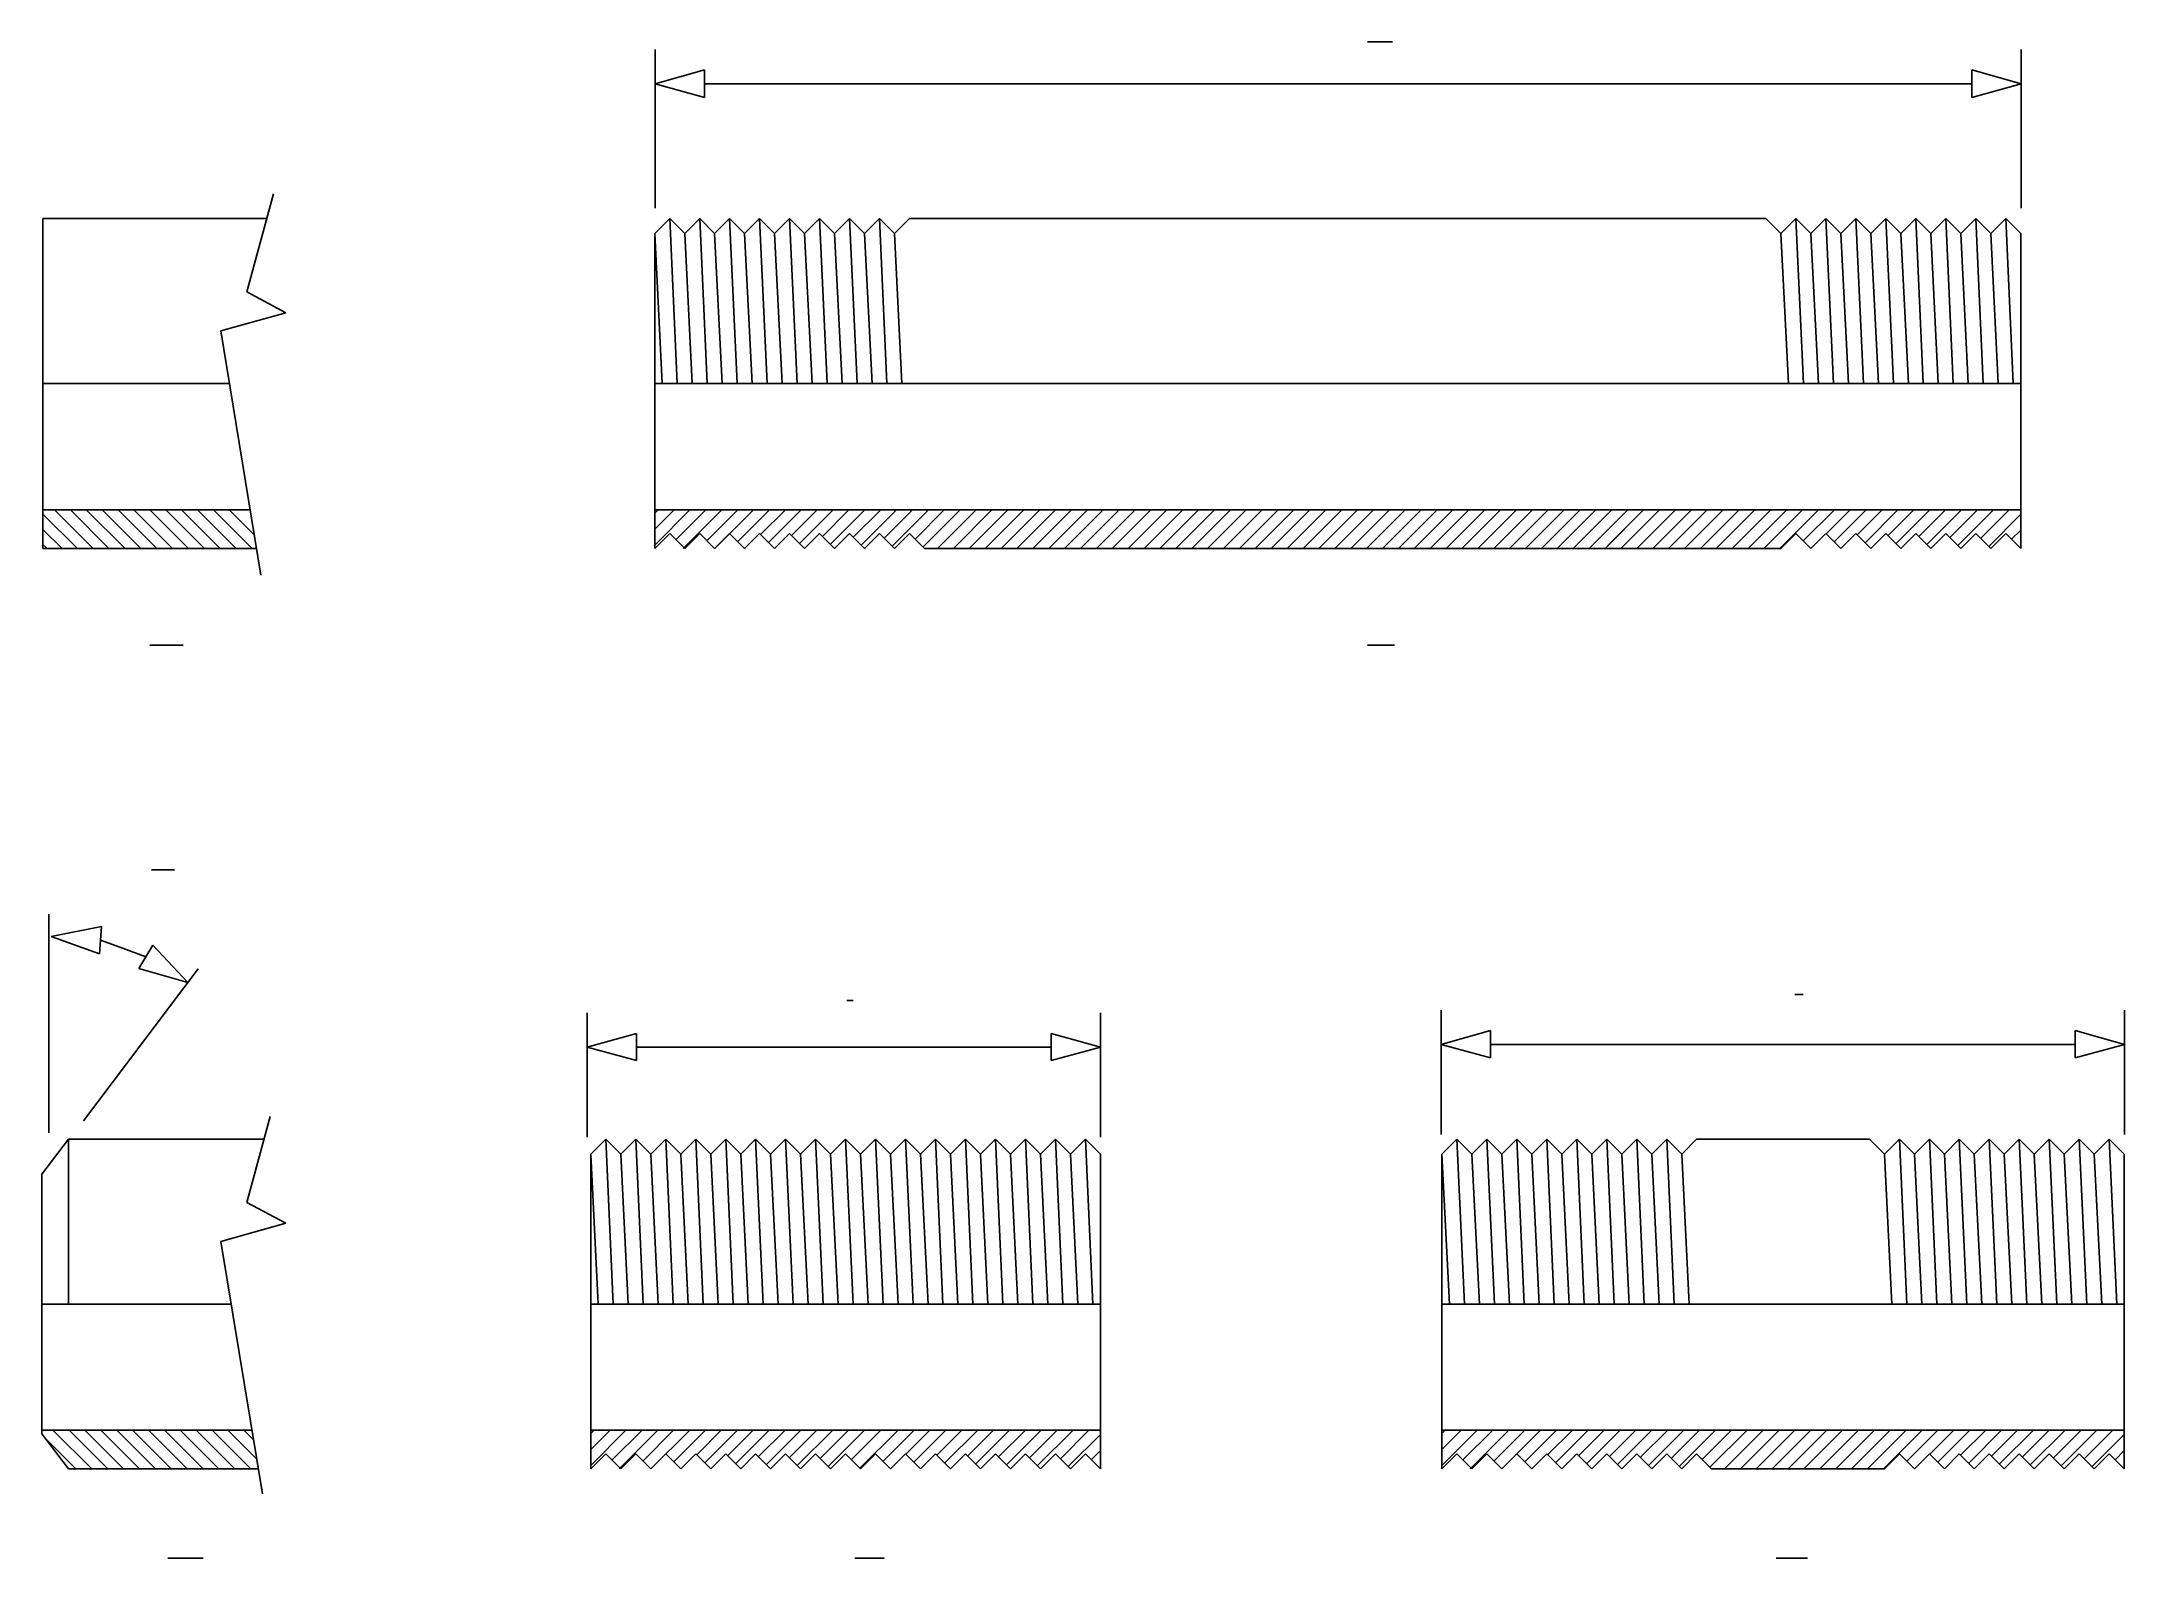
# Model space of a CAD drawing. Extents: x 386 to 1386, y 255 to 984.
import ezdxf

# ---------------------------------------------------------------- set-up
doc = ezdxf.new("R2010")
doc.units = 0
doc.header["$MEASUREMENT"] = 0
doc.layers.get('0').update_dxf_attribs({"linetype": 'CONTINUOUS'})
for name, color, linetype in [('-1', 7, 'CONTINUOUS'), ('1', 7, 'CONTINUOUS'), ('FLAN1$0$1', 7, 'CONTINUOUS')]:
    doc.layers.add(name, color=color, linetype=linetype)

msp = doc.modelspace()

# ---------------------------------------------------------------- linework, layer by layer
at = {"layer": '-1', "color": 2, "linetype": 'Continuous'}
for p, q in [((1022.6, 983.7), (1034.6, 983.7)), ((437.5, 693.8), (453.5, 693.8)), ((1022.6, 693.8), (1035.6, 693.8)), ((438.4, 586), (449.4, 586)), ((446.2, 255.3), (463.2, 255.3)), ((776.3, 255.3), (790.3, 255.3)), ((1218.9, 255.3), (1233.9, 255.3))]:
    msp.add_line(p, q, dxfattribs=at)
at = {"color": 4, "linetype": 'Continuous'}
for p, q in [((386.2, 756.7), (402.7, 740.3)), ((391.7, 758.9), (410.3, 740.3)), ((399.4, 758.9), (417.9, 740.3)), ((407, 758.9), (425.6, 740.3)), ((414.6, 758.9), (433.2, 740.3)), ((422.3, 758.9), (440.9, 740.3)), ((429.9, 758.9), (448.5, 740.3)), ((437.5, 758.9), (456.1, 740.3)), ((445.2, 758.9), (463.8, 740.3)), ((452.8, 758.9), (471.4, 740.3)), ((460.5, 758.9), (479, 740.3)), ((468.1, 758.9), (486.7, 740.3)), ((475.7, 758.9), (487.7, 746.9)), ((681.8, 758.9), (680.1, 757.2)), ((689.4, 758.9), (680.1, 749.6)), ((697, 758.9), (680.1, 741.9)), ((704.7, 758.9), (690.3, 744.5)), ((712.3, 758.9), (693.7, 740.3)), ((720, 758.9), (705.1, 744)), ((727.6, 758.9), (709, 740.3)), ((735.2, 758.9), (720, 743.6)), ((742.9, 758.9), (731, 747)), ((750.5, 758.9), (734.8, 743.2)), ((750.5, 758.9), (734.8, 743.2)), ((758.1, 758.9), (745.8, 746.6)), ((765.8, 758.9), (749.7, 742.7)), ((773.4, 758.9), (760.7, 746.1)), ((781, 758.9), (764.5, 742.3)), ((788.7, 758.9), (775.5, 745.7)), ((796.3, 758.9), (779.3, 741.9)), ((804, 758.9), (790.3, 745.2)), ((811.6, 758.9), (794.2, 741.4)), ((819.2, 758.9), (805.2, 744.8)), ((826.9, 758.9), (809, 741)), ((834.5, 758.9), (815.9, 740.3)), ((842.1, 758.9), (823.6, 740.3)), ((849.8, 758.9), (831.2, 740.3)), ((857.4, 758.9), (838.8, 740.3)), ((865.1, 758.9), (846.5, 740.3)), ((872.7, 758.9), (854.1, 740.3)), ((880.3, 758.9), (861.7, 740.3)), ((888, 758.9), (869.4, 740.3)), ((895.6, 758.9), (877, 740.3)), ((903.2, 758.9), (884.6, 740.3)), ((910.9, 758.9), (892.3, 740.3)), ((918.5, 758.9), (899.9, 740.3)), ((918.5, 758.9), (899.9, 740.3)), ((918.5, 758.9), (901.4, 741.7)), ((926.1, 758.9), (907.6, 740.3)), ((933.8, 758.9), (915.2, 740.3)), ((941.4, 758.9), (922.8, 740.3)), ((949.1, 758.9), (930.5, 740.3)), ((956.7, 758.9), (938.1, 740.3)), ((964.3, 758.9), (945.7, 740.3)), ((972, 758.9), (953.4, 740.3)), ((979.6, 758.9), (961, 740.3)), ((987.2, 758.9), (968.6, 740.3)), ((987.2, 758.9), (968.6, 740.3)), ((994.9, 758.9), (976.3, 740.3)), ((1002.5, 758.9), (983.9, 740.3)), ((1010.2, 758.9), (991.6, 740.3)), ((1017.8, 758.9), (999.2, 740.3)), ((1025.4, 758.9), (1006.8, 740.3)), ((1033.1, 758.9), (1014.5, 740.3)), ((1040.7, 758.9), (1022.1, 740.3)), ((1048.3, 758.9), (1029.7, 740.3)), ((1056, 758.9), (1037.4, 740.3)), ((1063.6, 758.9), (1045, 740.3)), ((1071.2, 758.9), (1052.7, 740.3)), ((1078.9, 758.9), (1060.3, 740.3)), ((1086.5, 758.9), (1067.9, 740.3)), ((1094.2, 758.9), (1075.6, 740.3)), ((1101.8, 758.9), (1083.2, 740.3)), ((1109.4, 758.9), (1090.8, 740.3)), ((1117.1, 758.9), (1098.5, 740.3)), ((1124.7, 758.9), (1106.1, 740.3)), ((1132.3, 758.9), (1113.7, 740.3)), ((1140, 758.9), (1121.4, 740.3)), ((1147.6, 758.9), (1129, 740.3)), ((1155.2, 758.9), (1136.7, 740.3)), ((1155.2, 758.9), (1136.7, 740.3)), ((1155.2, 758.9), (1138.1, 741.7)), ((1162.9, 758.9), (1144.3, 740.3)), ((1170.5, 758.9), (1151.9, 740.3)), ((1178.2, 758.9), (1159.6, 740.3)), ((1185.8, 758.9), (1167.2, 740.3)), ((1193.4, 758.9), (1174.8, 740.3)), ((1201.1, 758.9), (1182.5, 740.3)), ((1208.7, 758.9), (1190.1, 740.3)), ((1216.3, 758.9), (1197.8, 740.3)), ((1224, 758.9), (1205.4, 740.3)), ((1231.6, 758.9), (1213, 740.3)), ((1239.3, 758.9), (1220.7, 740.3)), ((1246.9, 758.9), (1231.9, 743.9)), ((1254.5, 758.9), (1243, 747.3)), ((1262.2, 758.9), (1246.8, 743.5)), ((1269.8, 758.9), (1257.8, 746.9)), ((1277.4, 758.9), (1261.6, 743)), ((1285.1, 758.9), (1272.6, 746.4)), ((1292.7, 758.9), (1276.5, 742.6)), ((1300.3, 758.9), (1287.5, 746)), ((1308, 758.9), (1291.3, 742.2)), ((1315.6, 758.9), (1302.3, 745.5)), ((1323.3, 758.9), (1306.1, 741.7)), ((1330.9, 758.9), (1317.1, 745.1)), ((1336.4, 756.7), (1321, 741.3)), ((386.2, 749.4), (395.4, 740.3)), ((386.2, 742.2), (388.2, 740.3)), ((1336.4, 749.1), (1332, 744.7)), ((387, 313.3), (402, 298.2)), ((391, 316.8), (409.6, 298.2)), ((398.7, 316.8), (417.3, 298.2)), ((406.3, 316.8), (424.9, 298.2)), ((414, 316.8), (432.5, 298.2)), ((421.6, 316.8), (440.2, 298.2)), ((429.2, 316.8), (447.8, 298.2)), ((436.9, 316.8), (455.5, 298.2)), ((444.5, 316.8), (463.1, 298.2)), ((452.1, 316.8), (470.7, 298.2)), ((459.8, 316.8), (478.4, 298.2)), ((467.4, 316.8), (486, 298.2)), ((475, 316.8), (488.8, 303.1)), ((482.7, 316.8), (487.3, 312.2)), ((651, 316.8), (649.4, 315.2)), ((658.7, 316.8), (649.4, 307.5)), ((666.3, 316.8), (649.4, 299.9)), ((674, 316.8), (659.6, 302.5)), ((681.6, 316.8), (663, 298.2)), ((689.2, 316.8), (674.4, 302)), ((696.9, 316.8), (678.3, 298.2)), ((704.5, 316.8), (689.3, 301.6)), ((712.1, 316.8), (700.3, 305)), ((719.8, 316.8), (704.1, 301.1)), ((719.8, 316.8), (704.1, 301.1)), ((727.4, 316.8), (715.1, 304.5)), ((735.1, 316.8), (718.9, 300.7)), ((742.7, 316.8), (729.9, 304.1)), ((750.3, 316.8), (733.8, 300.3)), ((758, 316.8), (744.8, 303.7)), ((765.6, 316.8), (748.6, 299.8)), ((773.2, 316.8), (759.6, 303.2)), ((780.9, 316.8), (763.4, 299.4)), ((788.7, 316.8), (774.6, 302.7)), ((797.1, 316.8), (778.7, 298.5)), ((804.7, 316.8), (789.8, 301.9)), ((812.3, 316.8), (800.8, 305.3)), ((820, 316.8), (804.6, 301.4)), ((827.6, 316.8), (815.6, 304.8)), ((835.3, 316.8), (819.4, 301)), ((842.9, 316.8), (830.4, 304.4)), ((850.5, 316.8), (834.3, 300.6)), ((858.2, 316.8), (845.3, 304)), ((865.8, 316.8), (849.1, 300.1)), ((873.4, 316.8), (860.1, 303.5)), ((881.1, 316.8), (863.9, 299.7)), ((888.7, 316.8), (875, 303.1)), ((894.2, 314.7), (878.8, 299.3)), ((1059.9, 316.8), (1058.3, 315.2)), ((1067.5, 316.8), (1058.3, 307.5)), ((1075.2, 316.8), (1058.3, 299.9)), ((1082.8, 316.8), (1068.4, 302.5)), ((1090.4, 316.8), (1071.9, 298.2)), ((1098.1, 316.8), (1083.3, 302)), ((1105.7, 316.8), (1087.1, 298.2)), ((1113.4, 316.8), (1098.1, 301.6)), ((1121, 316.8), (1109.1, 305)), ((1128.6, 316.8), (1112.9, 301.1)), ((1128.6, 316.8), (1112.9, 301.1)), ((1136.3, 316.8), (1124, 304.5)), ((1143.9, 316.8), (1127.8, 300.7)), ((1151.5, 316.8), (1138.8, 304.1)), ((1159.2, 316.8), (1142.6, 300.3)), ((1166.8, 316.8), (1153.6, 303.7)), ((1174.5, 316.8), (1157.5, 299.8)), ((1182.1, 316.8), (1168.5, 303.2)), ((1189.7, 316.8), (1172.3, 299.4)), ((1197.4, 316.8), (1183.3, 302.8)), ((1205, 316.8), (1187.1, 299)), ((1212.6, 316.8), (1194, 298.2)), ((1220.3, 316.8), (1201.7, 298.2)), ((1227.9, 316.8), (1209.3, 298.2)), ((1235.5, 316.8), (1217, 298.2)), ((1243.2, 316.8), (1224.6, 298.2)), ((1250.8, 316.8), (1232.2, 298.2)), ((1258.5, 316.8), (1239.9, 298.2)), ((1258.5, 316.8), (1239.9, 298.2)), ((1266.1, 316.8), (1247.5, 298.2)), ((1273.7, 316.8), (1255.1, 298.2)), ((1281.4, 316.8), (1262.8, 298.2)), ((1289, 316.8), (1270.4, 298.2)), ((1296.6, 316.8), (1281.7, 301.9)), ((1304.3, 316.8), (1292.7, 305.3)), ((1311.9, 316.8), (1296.5, 301.4)), ((1319.6, 316.8), (1307.5, 304.8)), ((1327.2, 316.8), (1311.4, 301)), ((1334.8, 316.8), (1322.4, 304.4)), ((1342.5, 316.8), (1326.2, 300.6)), ((1350.1, 316.8), (1337.2, 304)), ((1357.7, 316.8), (1341, 300.1)), ((1365.4, 316.8), (1352.1, 303.5)), ((1373, 316.8), (1355.9, 299.7)), ((1380.6, 316.8), (1366.9, 303.1)), ((1386.1, 314.7), (1370.7, 299.3)), ((894.2, 307), (889.8, 302.6)), ((1386.1, 307), (1381.7, 302.6))]:
    msp.add_line(p, q, dxfattribs=at)
at = {"layer": '1', "color": 3, "linetype": 'Continuous'}
for p, q in [((680.3, 903.8), (680.3, 979.9)), ((1336.6, 903.8), (1336.6, 979.9)), ((680.3, 963.5), (704, 970.1)), ((680.3, 963.5), (704, 956.9)), ((704, 970.1), (704, 956.9)), ((704, 963.5), (1312.9, 963.5)), ((1336.6, 963.5), (1312.9, 970.1)), ((1312.9, 956.9), (1312.9, 970.1)), ((1336.6, 963.5), (1312.9, 956.9)), ((390.1, 553.9), (414.3, 558.7)), ((390.1, 553.9), (413.3, 545.6)), ((414.3, 558.7), (413.3, 545.6)), ((413.8, 552.1), (424.8, 548.2)), ((424.8, 548.2), (435.6, 544.2)), ((432.2, 538.6), (439, 549.8)), ((455.8, 531.9), (439, 549.8)), ((460.8, 538.4), (405.7, 465.4)), ((455.8, 531.9), (432.2, 538.6)), ((647.7, 457.6), (647.7, 517.2)), ((894.2, 457.6), (894.2, 517.2)), ((1057.9, 458.8), (1057.9, 518.5)), ((1386.2, 458.8), (1386.2, 518.5)), ((647.7, 500.8), (671.4, 507.4)), ((647.7, 500.8), (671.4, 494.3)), ((671.4, 507.4), (671.4, 494.3)), ((671.4, 500.8), (870.5, 500.8)), ((894.2, 500.8), (870.5, 507.4)), ((870.5, 494.3), (870.5, 507.4)), ((894.2, 500.8), (870.5, 494.3)), ((1057.9, 502.1), (1081.6, 508.7)), ((1057.9, 502.1), (1081.6, 495.6)), ((1081.6, 508.7), (1081.6, 495.6)), ((1081.6, 502.1), (1362.5, 502.1)), ((1386.2, 502.1), (1362.5, 508.7)), ((1362.5, 495.6), (1362.5, 508.7)), ((1386.2, 502.1), (1362.5, 495.6))]:
    msp.add_line(p, q, dxfattribs=at)
at = {"layer": '1', "color": 7, "linetype": 'Continuous'}
for p, q in [((496.9, 910.7), (484.1, 863.5)), ((386.2, 898.7), (386.2, 740.3)), ((386.2, 898.7), (493.7, 898.7)), ((680.1, 891.5), (687.3, 898.7)), ((680.1, 891.5), (683.7, 819.5)), ((680.1, 891.5), (680.1, 740.3)), ((687.3, 898.7), (694.5, 891.5)), ((694.5, 891.5), (701.7, 898.7)), ((698.1, 819.5), (694.5, 891.5)), ((701.7, 898.7), (708.9, 891.5)), ((708.9, 891.5), (716.1, 898.7)), ((708.9, 891.5), (712.5, 819.5)), ((716.1, 898.7), (723.3, 891.5)), ((723.3, 891.5), (730.5, 898.7)), ((726.9, 819.5), (723.3, 891.5)), ((730.5, 898.7), (737.7, 891.5)), ((737.7, 891.5), (744.9, 898.7)), ((737.7, 891.5), (741.3, 819.5)), ((744.9, 898.7), (752.1, 891.5)), ((752.1, 891.5), (759.3, 898.7)), ((755.7, 819.5), (752.1, 891.5)), ((759.3, 898.7), (766.5, 891.5)), ((766.5, 891.5), (773.7, 898.7)), ((766.5, 891.5), (770.1, 819.5)), ((773.7, 898.7), (780.9, 891.5)), ((780.9, 891.5), (788.1, 898.7)), ((784.5, 819.5), (780.9, 891.5)), ((788.1, 898.7), (795.3, 891.5)), ((795.3, 891.5), (802.5, 898.7)), ((798.9, 819.5), (795.3, 891.5)), ((1214, 898.7), (802.5, 898.7)), ((1214, 898.7), (1221.2, 891.5)), ((1221.2, 891.5), (1228.4, 898.7)), ((1221.2, 891.5), (1224.8, 819.5)), ((1228.4, 898.7), (1235.6, 891.5)), ((1235.6, 891.5), (1242.8, 898.7)), ((1239.2, 819.5), (1235.6, 891.5)), ((1242.8, 898.7), (1250, 891.5)), ((1250, 891.5), (1257.2, 898.7)), ((1250, 891.5), (1253.6, 819.5)), ((1257.2, 898.7), (1264.4, 891.5)), ((1264.4, 891.5), (1271.6, 898.7)), ((1268, 819.5), (1264.4, 891.5)), ((1271.6, 898.7), (1278.8, 891.5)), ((1278.8, 891.5), (1286, 898.7)), ((1278.8, 891.5), (1282.4, 819.5)), ((1286, 898.7), (1293.2, 891.5)), ((1293.2, 891.5), (1300.4, 898.7)), ((1296.8, 819.5), (1293.2, 891.5)), ((1300.4, 898.7), (1307.6, 891.5)), ((1307.6, 891.5), (1314.8, 898.7)), ((1307.6, 891.5), (1311.2, 819.5)), ((1314.8, 898.7), (1322, 891.5)), ((1322, 891.5), (1329.2, 898.7)), ((1325.6, 819.5), (1322, 891.5)), ((1329.2, 898.7), (1336.4, 891.5)), ((1336.4, 891.5), (1336.4, 740.3)), ((484.1, 863.5), (502.8, 853.5)), ((502.8, 853.5), (471.6, 844.8)), ((471.6, 844.8), (490.9, 727.5)), ((386.2, 819.5), (475.7, 819.5)), ((1336.4, 819.5), (680.1, 819.5)), ((386.2, 758.9), (485.7, 758.9)), ((1336.4, 758.9), (680.1, 758.9)), ((680.1, 740.3), (687.3, 747.5)), ((687.3, 747.5), (694.5, 740.3)), ((694.5, 740.3), (701.7, 747.5)), ((701.7, 747.5), (708.9, 740.3)), ((708.9, 740.3), (716.1, 747.5)), ((716.1, 747.5), (723.3, 740.3)), ((723.3, 740.3), (730.5, 747.5)), ((730.5, 747.5), (737.7, 740.3)), ((737.7, 740.3), (744.9, 747.5)), ((744.9, 747.5), (752.1, 740.3)), ((752.1, 740.3), (759.3, 747.5)), ((759.3, 747.5), (766.5, 740.3)), ((766.5, 740.3), (773.7, 747.5)), ((773.7, 747.5), (780.9, 740.3)), ((780.9, 740.3), (788.1, 747.5)), ((788.1, 747.5), (795.3, 740.3)), ((795.3, 740.3), (802.5, 747.5)), ((802.5, 747.5), (809.7, 740.3)), ((1221.2, 740.3), (1228.4, 747.5)), ((1228.4, 747.5), (1235.6, 740.3)), ((1235.6, 740.3), (1242.8, 747.5)), ((1242.8, 747.5), (1250, 740.3)), ((1250, 740.3), (1257.2, 747.5)), ((1257.2, 747.5), (1264.4, 740.3)), ((1264.4, 740.3), (1271.6, 747.5)), ((1271.6, 747.5), (1278.8, 740.3)), ((1278.8, 740.3), (1286, 747.5)), ((1286, 747.5), (1293.2, 740.3)), ((1293.2, 740.3), (1300.4, 747.5)), ((1300.4, 747.5), (1307.6, 740.3)), ((1307.6, 740.3), (1314.8, 747.5)), ((1314.8, 747.5), (1322, 740.3)), ((1322, 740.3), (1329.2, 747.5)), ((1329.2, 747.5), (1336.4, 740.3)), ((386.2, 740.3), (488.8, 740.3)), ((1221.2, 740.3), (809.7, 740.3)), ((495.3, 467.4), (484.1, 426.2)), ((385.6, 439.8), (398.5, 456.6)), ((398.5, 456.6), (492.4, 456.6)), ((398.5, 456.6), (398.5, 377.4)), ((649.4, 449.4), (656.6, 456.6)), ((656.6, 456.6), (663.8, 449.4)), ((663.8, 449.4), (671, 456.6)), ((671, 456.6), (678.2, 449.4)), ((678.2, 449.4), (685.4, 456.6)), ((685.4, 456.6), (692.6, 449.4)), ((692.6, 449.4), (699.8, 456.6)), ((699.8, 456.6), (707, 449.4)), ((707, 449.4), (714.2, 456.6)), ((714.2, 456.6), (721.4, 449.4)), ((721.4, 449.4), (728.6, 456.6)), ((728.6, 456.6), (735.8, 449.4)), ((735.8, 449.4), (743, 456.6)), ((743, 456.6), (750.2, 449.4)), ((750.2, 449.4), (757.4, 456.6)), ((757.4, 456.6), (764.6, 449.4)), ((764.6, 449.4), (771.8, 456.6)), ((771.8, 456.6), (779, 449.4)), ((779, 449.4), (786.2, 456.6)), ((786.2, 456.6), (793.4, 449.4)), ((793.4, 449.4), (800.6, 456.6)), ((800.6, 456.6), (807.8, 449.4)), ((807.8, 449.4), (815, 456.6)), ((815, 456.6), (822.2, 449.4)), ((822.2, 449.4), (829.4, 456.6)), ((829.4, 456.6), (836.6, 449.4)), ((836.6, 449.4), (843.8, 456.6)), ((843.8, 456.6), (851, 449.4)), ((851, 449.4), (858.2, 456.6)), ((858.2, 456.6), (865.4, 449.4)), ((865.4, 449.4), (872.6, 456.6)), ((872.6, 456.6), (879.8, 449.4)), ((879.8, 449.4), (887, 456.6)), ((887, 456.6), (894.2, 449.4)), ((1058.3, 449.4), (1065.5, 456.6)), ((1065.5, 456.6), (1072.7, 449.4)), ((1072.7, 449.4), (1079.9, 456.6)), ((1079.9, 456.6), (1087.1, 449.4)), ((1087.1, 449.4), (1094.3, 456.6)), ((1094.3, 456.6), (1101.5, 449.4)), ((1101.5, 449.4), (1108.7, 456.6)), ((1108.7, 456.6), (1115.9, 449.4)), ((1115.9, 449.4), (1123.1, 456.6)), ((1123.1, 456.6), (1130.3, 449.4)), ((1130.3, 449.4), (1137.5, 456.6)), ((1137.5, 456.6), (1144.7, 449.4)), ((1144.7, 449.4), (1151.9, 456.6)), ((1151.9, 456.6), (1159.1, 449.4)), ((1159.1, 449.4), (1166.3, 456.6)), ((1166.3, 456.6), (1173.5, 449.4)), ((1173.5, 449.4), (1180.7, 456.6)), ((1263.7, 456.6), (1180.7, 456.6)), ((1263.7, 456.6), (1270.9, 449.4)), ((1270.9, 449.4), (1278.1, 456.6)), ((1278.1, 456.6), (1285.3, 449.4)), ((1285.3, 449.4), (1292.5, 456.6)), ((1292.5, 456.6), (1299.7, 449.4)), ((1299.7, 449.4), (1306.9, 456.6)), ((1306.9, 456.6), (1314.1, 449.4)), ((1314.1, 449.4), (1321.3, 456.6)), ((1321.3, 456.6), (1328.5, 449.4)), ((1328.5, 449.4), (1335.7, 456.6)), ((1335.7, 456.6), (1342.9, 449.4)), ((1342.9, 449.4), (1350.1, 456.6)), ((1350.1, 456.6), (1357.3, 449.4)), ((1357.3, 449.4), (1364.5, 456.6)), ((1364.5, 456.6), (1371.7, 449.4)), ((1371.7, 449.4), (1378.9, 456.6)), ((1378.9, 456.6), (1386.1, 449.4)), ((649.4, 449.4), (653, 377.4)), ((649.4, 449.4), (649.4, 298.2)), ((667.4, 377.4), (663.8, 449.4)), ((678.2, 449.4), (681.8, 377.4)), ((696.2, 377.4), (692.6, 449.4)), ((707, 449.4), (710.6, 377.4)), ((725, 377.4), (721.4, 449.4)), ((735.8, 449.4), (739.4, 377.4)), ((753.8, 377.4), (750.2, 449.4)), ((768.2, 377.4), (764.6, 449.4)), ((779, 449.4), (782.6, 377.4)), ((797, 377.4), (793.4, 449.4)), ((807.8, 449.4), (811.4, 377.4)), ((825.8, 377.4), (822.2, 449.4)), ((836.6, 449.4), (840.2, 377.4)), ((854.6, 377.4), (851, 449.4)), ((865.4, 449.4), (869, 377.4)), ((883.4, 377.4), (879.8, 449.4)), ((894.2, 449.4), (894.2, 298.2)), ((1058.3, 449.4), (1061.9, 377.4)), ((1058.3, 449.4), (1058.3, 298.2)), ((1076.3, 377.4), (1072.7, 449.4)), ((1087.1, 449.4), (1090.7, 377.4)), ((1105.1, 377.4), (1101.5, 449.4)), ((1115.9, 449.4), (1119.5, 377.4)), ((1133.9, 377.4), (1130.3, 449.4)), ((1144.7, 449.4), (1148.3, 377.4)), ((1162.7, 377.4), (1159.1, 449.4)), ((1177.1, 377.4), (1173.5, 449.4)), ((1270.9, 449.4), (1274.5, 377.4)), ((1288.9, 377.4), (1285.3, 449.4)), ((1299.7, 449.4), (1303.3, 377.4)), ((1317.7, 377.4), (1314.1, 449.4)), ((1328.5, 449.4), (1332.1, 377.4)), ((1346.5, 377.4), (1342.9, 449.4)), ((1357.3, 449.4), (1360.9, 377.4)), ((1375.3, 377.4), (1371.7, 449.4)), ((1386.1, 449.4), (1386.1, 298.2)), ((385.6, 439.8), (385.6, 315.1)), ((484.1, 426.2), (502.8, 416.2)), ((502.8, 416.2), (471.6, 407.4)), ((471.6, 407.4), (491.6, 286.2)), ((385.6, 377.4), (476.5, 377.4)), ((894.2, 377.4), (649.4, 377.4)), ((1386.1, 377.4), (1058.3, 377.4)), ((385.6, 316.8), (486.5, 316.8)), ((385.6, 315.1), (398.5, 298.2)), ((894.2, 316.8), (649.4, 316.8)), ((1386.1, 316.8), (1058.3, 316.8)), ((649.4, 298.2), (656.6, 305.4)), ((656.6, 305.4), (663.8, 298.2)), ((663.8, 298.2), (671, 305.4)), ((671, 305.4), (678.2, 298.2)), ((678.2, 298.2), (685.4, 305.4)), ((685.4, 305.4), (692.6, 298.2)), ((692.6, 298.2), (699.8, 305.4)), ((699.8, 305.4), (707, 298.2)), ((707, 298.2), (714.2, 305.4)), ((714.2, 305.4), (721.4, 298.2)), ((721.4, 298.2), (728.6, 305.4)), ((728.6, 305.4), (735.8, 298.2)), ((735.8, 298.2), (743, 305.4)), ((743, 305.4), (750.2, 298.2)), ((750.2, 298.2), (757.4, 305.4)), ((757.4, 305.4), (764.6, 298.2)), ((764.6, 298.2), (771.8, 305.4)), ((771.8, 305.4), (779, 298.2)), ((779, 298.2), (786.2, 305.4)), ((786.2, 305.4), (793.4, 298.2)), ((793.4, 298.2), (800.6, 305.4)), ((800.6, 305.4), (807.8, 298.2)), ((807.8, 298.2), (815, 305.4)), ((815, 305.4), (822.2, 298.2)), ((822.2, 298.2), (829.4, 305.4)), ((829.4, 305.4), (836.6, 298.2)), ((836.6, 298.2), (843.8, 305.4)), ((843.8, 305.4), (851, 298.2)), ((851, 298.2), (858.2, 305.4)), ((858.2, 305.4), (865.4, 298.2)), ((865.4, 298.2), (872.6, 305.4)), ((872.6, 305.4), (879.8, 298.2)), ((879.8, 298.2), (887, 305.4)), ((887, 305.4), (894.2, 298.2)), ((1058.3, 298.2), (1065.5, 305.4)), ((1065.5, 305.4), (1072.7, 298.2)), ((1072.7, 298.2), (1079.9, 305.4)), ((1079.9, 305.4), (1087.1, 298.2)), ((1087.1, 298.2), (1094.3, 305.4)), ((1094.3, 305.4), (1101.5, 298.2)), ((1101.5, 298.2), (1108.7, 305.4)), ((1108.7, 305.4), (1115.9, 298.2)), ((1115.9, 298.2), (1123.1, 305.4)), ((1123.1, 305.4), (1130.3, 298.2)), ((1130.3, 298.2), (1137.5, 305.4)), ((1137.5, 305.4), (1144.7, 298.2)), ((1144.7, 298.2), (1151.9, 305.4)), ((1151.9, 305.4), (1159.1, 298.2)), ((1159.1, 298.2), (1166.3, 305.4)), ((1166.3, 305.4), (1173.5, 298.2)), ((1173.5, 298.2), (1180.7, 305.4)), ((1180.7, 305.4), (1187.9, 298.2)), ((1270.9, 298.2), (1278.1, 305.4)), ((1278.1, 305.4), (1285.3, 298.2)), ((1285.3, 298.2), (1292.5, 305.4)), ((1292.5, 305.4), (1299.7, 298.2)), ((1299.7, 298.2), (1306.9, 305.4)), ((1306.9, 305.4), (1314.1, 298.2)), ((1314.1, 298.2), (1321.3, 305.4)), ((1321.3, 305.4), (1328.5, 298.2)), ((1328.5, 298.2), (1335.7, 305.4)), ((1335.7, 305.4), (1342.9, 298.2)), ((1342.9, 298.2), (1350.1, 305.4)), ((1350.1, 305.4), (1357.3, 298.2)), ((1357.3, 298.2), (1364.5, 305.4)), ((1364.5, 305.4), (1371.7, 298.2)), ((1371.7, 298.2), (1378.9, 305.4)), ((1378.9, 305.4), (1386.1, 298.2)), ((398.5, 298.2), (489.6, 298.2)), ((1270.9, 298.2), (1187.9, 298.2))]:
    msp.add_line(p, q, dxfattribs=at)
at = {"layer": '1', "color": 4, "linetype": 'Continuous'}
for p, q in [((690.9, 819.5), (687.3, 898.7)), ((705.3, 819.5), (701.7, 898.7)), ((719.7, 819.5), (716.1, 898.7)), ((734.1, 819.5), (730.5, 898.7)), ((748.5, 819.5), (744.9, 898.7)), ((762.9, 819.5), (759.3, 898.7)), ((777.3, 819.5), (773.7, 898.7)), ((791.7, 819.5), (788.1, 898.7)), ((1232, 819.5), (1228.4, 898.7)), ((1246.4, 819.5), (1242.8, 898.7)), ((1260.8, 819.5), (1257.2, 898.7)), ((1275.2, 819.5), (1271.6, 898.7)), ((1289.6, 819.5), (1286, 898.7)), ((1304, 819.5), (1300.4, 898.7)), ((1318.4, 819.5), (1314.8, 898.7)), ((1332.8, 819.5), (1329.2, 898.7)), ((660.2, 377.4), (656.6, 456.6)), ((674.6, 377.4), (671, 456.6)), ((689, 377.4), (685.4, 456.6)), ((703.4, 377.4), (699.8, 456.6)), ((717.8, 377.4), (714.2, 456.6)), ((732.2, 377.4), (728.6, 456.6)), ((746.6, 377.4), (743, 456.6)), ((761, 377.4), (757.4, 456.6)), ((775.4, 377.4), (771.8, 456.6)), ((789.8, 377.4), (786.2, 456.6)), ((804.2, 377.4), (800.6, 456.6)), ((818.6, 377.4), (815, 456.6)), ((833, 377.4), (829.4, 456.6)), ((847.4, 377.4), (843.8, 456.6)), ((861.8, 377.4), (858.2, 456.6)), ((876.2, 377.4), (872.6, 456.6)), ((890.6, 377.4), (887, 456.6)), ((1069.1, 377.4), (1065.5, 456.6)), ((1083.5, 377.4), (1079.9, 456.6)), ((1097.9, 377.4), (1094.3, 456.6)), ((1112.3, 377.4), (1108.7, 456.6)), ((1126.7, 377.4), (1123.1, 456.6)), ((1141.1, 377.4), (1137.5, 456.6)), ((1155.5, 377.4), (1151.9, 456.6)), ((1169.9, 377.4), (1166.3, 456.6)), ((1281.7, 377.4), (1278.1, 456.6)), ((1296.1, 377.4), (1292.5, 456.6)), ((1310.5, 377.4), (1306.9, 456.6)), ((1324.9, 377.4), (1321.3, 456.6)), ((1339.3, 377.4), (1335.7, 456.6)), ((1353.7, 377.4), (1350.1, 456.6)), ((1368.1, 377.4), (1364.5, 456.6)), ((1382.5, 377.4), (1378.9, 456.6))]:
    msp.add_line(p, q, dxfattribs=at)
at = {"layer": '1', "color": 5, "linetype": 'Continuous'}
for p, q in [((772.4, 523.2), (775.4, 523.2)), ((1227.9, 526.1), (1231.9, 526.1))]:
    msp.add_line(p, q, dxfattribs=at)
at = {"layer": 'FLAN1$0$1', "color": 3, "linetype": 'Continuous'}
msp.add_line((389, 459.7), (389, 564.6), dxfattribs=at)

doc.saveas('drawing.dxf')
